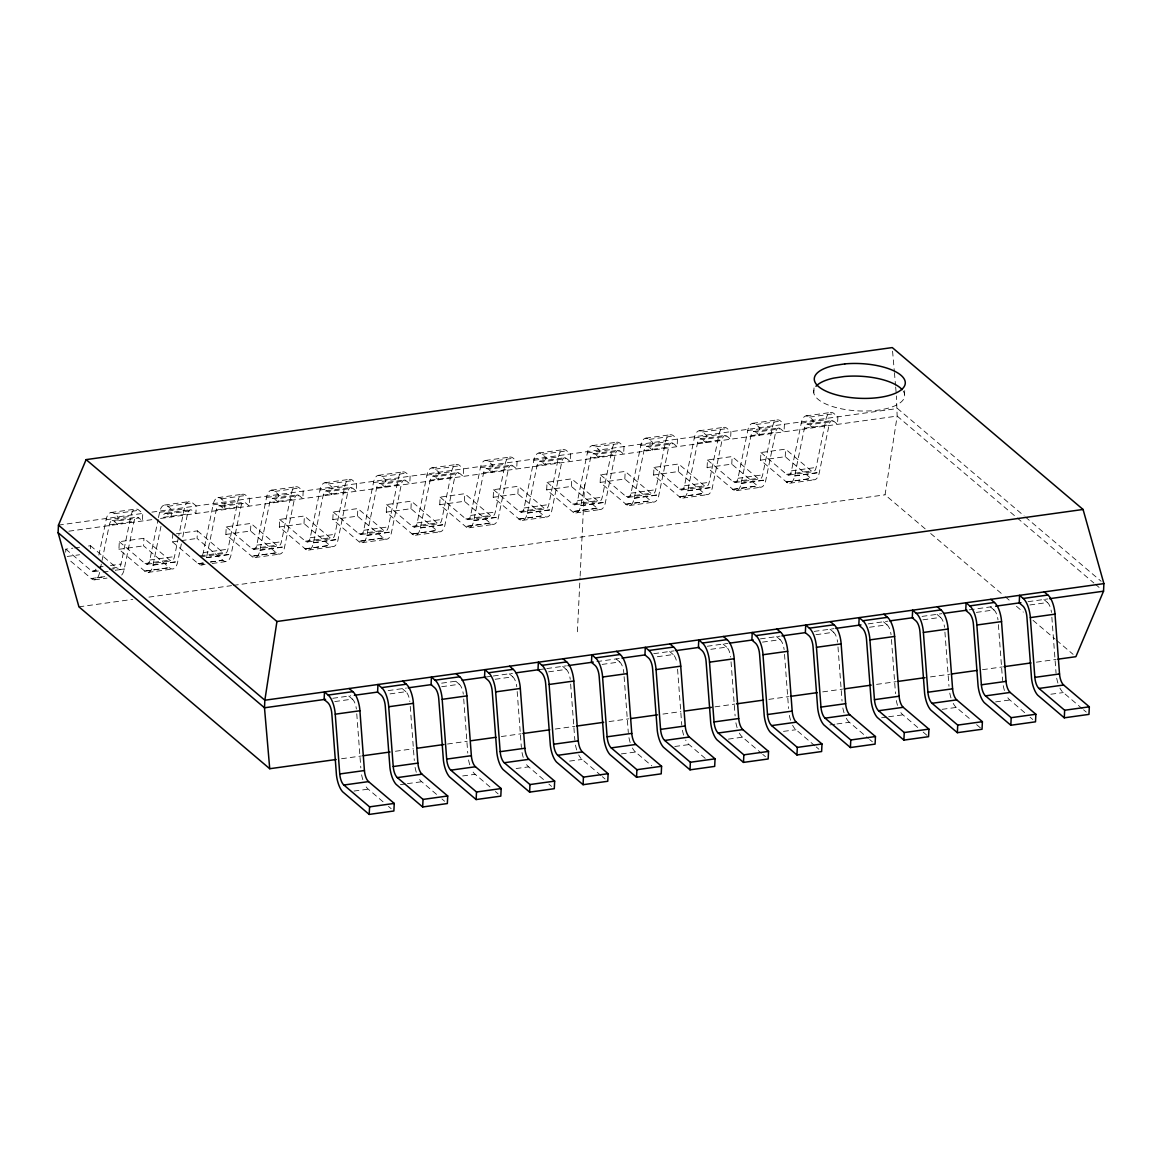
<?xml version="1.0" encoding="UTF-8"?>
<svg xmlns="http://www.w3.org/2000/svg" width="1162" height="1162" viewBox="0 0 1162 1162"><rect width="100%" height="100%" fill="white"/><g stroke="black" fill="none" stroke-linecap="round" stroke-linejoin="round"><path stroke-width="0.75" stroke-dasharray="5 3.75" d="M65.682 552.182L65.827 549.147L72.886 548.173M90.36 548.74L90.505 545.719L86.99 546.213M160.995 526.226L152.73 566.533A19.086 7.843 82.1 0 1 145.511 571.748L118.931 549.292L119.294 541.71L143.972 538.282L169.681 560.099A10.865 4.474 82.1 0 0 174.503 556.598L178.469 537.164M181.359 543.932L177.408 563.105A19.086 7.843 82.1 0 1 170.189 568.32L143.609 545.864L143.972 538.282M203.916 563.643A19.086 7.843 82.1 0 1 198.978 564.311L172.397 541.855L172.775 534.288M200.227 555.843L223.148 552.662A10.865 4.474 82.1 0 0 227.97 549.176L238.05 500.067A19.086 7.843 82.1 0 1 245.255 494.852L249.728 498.542L249.351 506.109L245.763 503.073A10.865 4.474 82.1 0 0 240.941 506.559L230.875 555.668A19.086 7.843 82.1 0 1 223.656 560.883L197.075 538.427L197.453 530.86L174.532 534.041M225.864 534.433L226.241 526.851L250.919 523.423L276.614 545.225A10.865 4.474 82.1 0 0 281.436 541.739L291.517 492.63A19.086 7.843 82.1 0 1 298.721 487.415L303.195 491.105L302.817 498.687L299.23 495.637L274.552 499.064A10.865 4.474 82.1 0 0 269.729 502.565L259.663 551.674A19.086 7.843 82.1 0 1 252.445 556.888L225.864 534.433L250.542 531.005L277.122 553.461A19.086 7.843 82.1 0 0 284.341 548.232L294.407 499.123A10.865 4.474 82.1 0 1 299.23 495.637M250.542 531.005L250.919 523.423M279.33 526.996L279.708 519.429L304.386 516.001L330.081 537.803A10.865 4.474 82.1 0 0 334.903 534.317L344.983 485.208A19.086 7.843 82.1 0 1 352.188 479.979L356.661 483.682L356.284 491.25L352.696 488.214L328.018 491.642A10.865 4.474 82.1 0 0 323.196 495.128L313.13 544.237A19.086 7.843 82.1 0 1 305.911 549.452L279.33 526.996L304.008 523.568L330.589 546.024A19.086 7.843 82.1 0 0 337.808 540.809L347.874 491.7A10.865 4.474 82.1 0 1 352.696 488.214M304.008 523.568L304.386 516.001M332.811 519.559L333.174 511.992L357.852 508.564L383.547 530.366A10.865 4.474 82.1 0 0 388.384 526.88L398.45 477.771A19.086 7.843 82.1 0 1 405.654 472.556L410.128 476.246L409.765 483.828L406.177 480.777L381.499 484.205A10.865 4.474 82.1 0 0 376.677 487.691L366.596 536.8A19.086 7.843 82.1 0 1 359.392 542.029L332.811 519.559L357.489 516.131L384.07 538.602A19.086 7.843 82.1 0 0 391.274 533.373L401.355 484.263A10.865 4.474 82.1 0 1 406.177 480.777M357.489 516.131L357.852 508.564M386.278 512.137L386.641 504.569L411.319 501.142L437.028 522.944A10.865 4.474 82.1 0 0 441.85 519.443L451.916 470.334A19.086 7.843 82.1 0 1 459.135 465.12L463.594 468.823L463.231 476.391L459.644 473.341L434.966 476.783A10.865 4.474 82.1 0 0 430.143 480.269L420.063 529.378A19.086 7.843 82.1 0 1 412.859 534.593L386.278 512.137L410.956 508.709L437.537 531.165A19.086 7.843 82.1 0 0 444.741 525.95L454.821 476.841A10.865 4.474 82.1 0 1 459.644 473.341M410.956 508.709L411.319 501.142M439.744 504.7L440.107 497.133L464.785 493.705L490.495 515.507A10.865 4.474 82.1 0 0 495.317 512.021L505.383 462.912A19.086 7.843 82.1 0 1 512.602 457.697L517.061 461.387L516.698 468.954L513.11 465.918L488.432 469.346A10.865 4.474 82.1 0 0 483.61 472.832L473.53 521.941A19.086 7.843 82.1 0 1 466.325 527.156L439.744 504.7L464.422 501.272L491.003 523.728A19.086 7.843 82.1 0 0 498.207 518.513L508.288 469.404A10.865 4.474 82.1 0 1 513.11 465.918M464.422 501.272L464.785 493.705M493.211 497.278L493.574 489.696L518.252 486.268L543.961 508.084A10.865 4.474 82.1 0 0 548.784 504.584L558.849 455.475A19.086 7.843 82.1 0 1 566.068 450.26L570.527 453.964L570.164 461.532L566.577 458.482L541.899 461.91A10.865 4.474 82.1 0 0 537.076 465.41L527.011 514.519A19.086 7.843 82.1 0 1 519.792 519.734L493.211 497.278L517.889 493.85L544.47 516.306A19.086 7.843 82.1 0 0 551.689 511.091L561.754 461.982A10.865 4.474 82.1 0 1 566.577 458.482M517.889 493.85L518.252 486.268M546.677 489.841L547.055 482.274L571.733 478.846L597.428 500.648A10.865 4.474 82.1 0 0 602.25 497.162L612.33 448.053A19.086 7.843 82.1 0 1 619.535 442.838L624.009 446.528L623.631 454.095L620.043 451.059L595.365 454.487A10.865 4.474 82.1 0 0 590.543 457.973L580.477 507.082A19.086 7.843 82.1 0 1 573.258 512.297L546.677 489.841L571.355 486.413L597.936 508.869A19.086 7.843 82.1 0 0 605.155 503.654L615.221 454.545A10.865 4.474 82.1 0 1 620.043 451.059M571.355 486.413L571.733 478.846M577.398 631.765L580.027 577.906M580.128 576.105L584.602 484.539M600.144 482.419L600.522 474.837L625.2 471.409L650.894 493.211A10.865 4.474 82.1 0 0 655.717 489.725L665.797 440.616A19.086 7.843 82.1 0 1 673.001 435.401L677.475 439.091L677.097 446.673L673.51 443.623L648.832 447.05A10.865 4.474 82.1 0 0 644.009 450.551L633.944 499.66A19.086 7.843 82.1 0 1 626.725 504.874L600.144 482.419L624.822 478.991L651.403 501.447A19.086 7.843 82.1 0 0 658.622 496.218L668.687 447.109A10.865 4.474 82.1 0 1 673.51 443.623M624.822 478.991L625.2 471.409M653.61 474.982L653.988 467.414L678.666 463.987L704.361 485.789A10.865 4.474 82.1 0 0 709.183 482.303L719.263 433.194A19.086 7.843 82.1 0 1 726.468 427.965L730.942 431.668L730.564 439.236L726.976 436.2L702.298 439.628A10.865 4.474 82.1 0 0 697.476 443.114L687.41 492.223A19.086 7.843 82.1 0 1 680.191 497.438L653.61 474.982L678.288 471.554L704.869 494.01A19.086 7.843 82.1 0 0 712.088 488.795L722.154 439.686A10.865 4.474 82.1 0 1 726.976 436.2M678.288 471.554L678.666 463.987M707.092 467.545L707.455 459.978L732.133 456.55L757.827 478.352A10.865 4.474 82.1 0 0 762.664 474.866L772.73 425.757A19.086 7.843 82.1 0 1 779.934 420.542L784.408 424.232L784.045 431.814L780.457 428.763L755.779 432.191A10.865 4.474 82.1 0 0 750.957 435.677L740.877 484.786A19.086 7.843 82.1 0 1 733.672 490.015L707.092 467.545L731.769 464.117L758.35 486.587A19.086 7.843 82.1 0 0 765.555 481.358L775.635 432.249A10.865 4.474 82.1 0 1 780.457 428.763M731.769 464.117L732.133 456.55M760.558 460.123L760.921 452.555L785.599 449.128L811.308 470.93A10.865 4.474 82.1 0 0 816.131 467.429L826.197 418.32A19.086 7.843 82.1 0 1 833.415 413.106L837.875 416.809L837.511 424.377L833.924 421.327L809.246 424.769A10.865 4.474 82.1 0 0 804.424 428.255L794.343 477.364A19.086 7.843 82.1 0 1 787.139 482.579L760.558 460.123L785.236 456.695L811.817 479.151A19.086 7.843 82.1 0 0 819.021 473.936L829.102 424.827A10.865 4.474 82.1 0 1 833.924 421.327M785.236 456.695L785.599 449.128M813.778 392.916L814.126 385.711M904.544 394.194L904.719 390.592M925.17 528.826L885.066 494.809L897.151 416.083L896.439 395.966M98.886 555.087L106.425 518.354A19.086 7.843 82.1 0 1 113.644 513.139L118.103 516.829L117.74 524.411L114.152 521.36A10.865 4.474 82.1 0 0 109.33 524.846L99.99 570.644M99.627 572.401L99.249 573.955A19.086 7.843 82.1 0 1 92.045 579.17L68.166 559.009M112.685 568.015L116.215 567.521A10.865 4.474 82.1 0 0 121.037 564.035L131.103 514.926A19.086 7.843 82.1 0 1 138.322 509.711L142.781 513.401L142.418 520.968L138.83 517.932L114.152 521.36M121.661 575.074A19.086 7.843 82.1 0 0 123.927 570.527L134.008 521.418A10.865 4.474 82.1 0 1 138.83 517.932M119.294 541.71L145.003 563.526A10.865 4.474 82.1 0 0 149.825 560.026L158.119 519.37M158.482 517.613L159.891 510.917A19.086 7.843 82.1 0 1 167.11 505.702L171.584 509.406L171.206 516.974L167.618 513.924A10.865 4.474 82.1 0 0 162.796 517.424L187.474 513.996A10.865 4.474 82.1 0 1 192.296 510.496L195.884 513.546L196.262 505.978L191.788 502.274A19.086 7.843 82.1 0 0 184.569 507.489L178.832 535.391M182.797 536.888L187.474 513.996M202.508 554.986A10.865 4.474 82.1 0 0 203.292 552.604L213.372 503.495A19.086 7.843 82.1 0 1 220.577 498.28L225.05 501.969L224.673 509.537L221.085 506.501A10.865 4.474 82.1 0 0 216.263 509.987L206.197 559.096M226.241 526.851L251.936 548.667A10.865 4.474 82.1 0 0 256.758 545.167L266.839 496.058A19.086 7.843 82.1 0 1 274.043 490.843L278.517 494.547L278.139 502.115L274.552 499.064M279.708 519.429L305.403 541.231A10.865 4.474 82.1 0 0 310.225 537.745L320.305 488.636A19.086 7.843 82.1 0 1 327.51 483.421L331.983 487.11L331.606 494.678L328.018 491.642M333.174 511.992L358.869 533.794A10.865 4.474 82.1 0 0 363.706 530.308L373.772 481.199A19.086 7.843 82.1 0 1 380.976 475.984L385.45 479.674L385.087 487.256L381.499 484.205M386.641 504.569L412.35 526.371A10.865 4.474 82.1 0 0 417.173 522.885L427.238 473.776A19.086 7.843 82.1 0 1 434.457 468.547L438.916 472.251L438.553 479.819L434.966 476.783M440.107 497.133L465.817 518.935A10.865 4.474 82.1 0 0 470.639 515.449L480.705 466.34A19.086 7.843 82.1 0 1 487.924 461.125L492.383 464.815L492.02 472.397L488.432 469.346M493.574 489.696L519.283 511.512A10.865 4.474 82.1 0 0 524.106 508.012L534.171 458.903A19.086 7.843 82.1 0 1 541.39 453.688L545.85 457.392L545.486 464.96L541.899 461.91M547.055 482.274L572.75 504.076A10.865 4.474 82.1 0 0 577.572 500.59L587.652 451.481A19.086 7.843 82.1 0 1 594.857 446.266L599.331 449.955L598.953 457.523L595.365 454.487M600.522 474.837L626.216 496.653A10.865 4.474 82.1 0 0 631.039 493.153L641.119 444.044A19.086 7.843 82.1 0 1 648.323 438.829L652.797 442.533L652.419 450.101L648.832 447.05M653.988 467.414L679.683 489.217A10.865 4.474 82.1 0 0 684.505 485.731L694.585 436.622A19.086 7.843 82.1 0 1 701.79 431.407L706.264 435.096L705.886 442.664L702.298 439.628M707.455 459.978L733.149 481.78A10.865 4.474 82.1 0 0 737.986 478.294L748.052 429.185A19.086 7.843 82.1 0 1 755.256 423.97L759.73 427.66L759.367 435.242L755.779 432.191M760.921 452.555L786.63 474.357A10.865 4.474 82.1 0 0 791.453 470.871L801.519 421.762A19.086 7.843 82.1 0 1 808.737 416.533L813.197 420.237L812.834 427.805L809.246 424.769M111.044 512.5L135.722 509.072M164.51 505.063L189.188 501.635M217.977 497.641L242.655 494.213M271.443 490.204L296.121 486.776M324.91 482.782L349.588 479.34M378.376 475.345L403.054 471.917M431.843 467.908L456.521 464.48M485.324 460.486L510.002 457.058M538.79 453.049L563.468 449.621M592.257 445.627L616.935 442.199M645.723 438.19L670.401 434.762M699.19 430.768L723.868 427.325M752.656 423.331L777.334 419.903M806.123 415.894L830.801 412.466M114.428 513.706L139.106 510.278M167.894 506.283L192.572 502.855M221.361 498.847L246.039 495.419M274.828 491.424L299.505 487.982M328.294 483.988L352.972 480.56M381.775 476.551L406.453 473.123M435.242 469.128L459.92 465.701M488.708 461.692L513.386 458.264M542.175 454.269L566.853 450.841M595.641 446.833L620.319 443.405M649.108 439.41L673.786 435.968M702.574 431.973L727.252 428.546M756.055 424.537L780.733 421.109M809.522 417.114L834.2 413.687M58.463 525.122L144.713 513.139M151.902 512.137L897.514 408.516L1024.1 515.913M106.091 519.734L130.769 516.306M159.557 512.311L184.235 508.883M213.038 504.874L237.716 501.447M266.505 497.452L291.183 494.01M319.971 490.015L344.649 486.587M373.438 482.579L398.116 479.151M426.904 475.156L451.582 471.728M480.371 467.72L505.049 464.292M533.837 460.297L558.515 456.869M587.318 452.86L611.996 449.433M640.785 445.438L665.463 441.996M694.251 438.001L718.929 434.573M747.718 430.565L772.396 427.137M801.184 423.142L825.862 419.714M112.162 520.634L136.84 517.206M165.629 513.197L190.307 509.769M219.11 505.775L243.788 502.347M272.576 498.338L297.254 494.91M326.043 490.916L350.721 487.474M379.509 483.479L404.187 480.051M432.976 476.042L457.654 472.614M486.442 468.62L511.12 465.192M539.909 461.183L564.587 457.755M593.39 453.761L618.068 450.333M646.856 446.324L671.534 442.896M700.323 438.902L725.001 435.459M753.789 431.465L778.467 428.037M807.256 424.028L831.934 420.6M167.618 513.924L192.296 510.496M221.085 506.501L245.763 503.073M109.33 524.846L134.008 521.418M216.263 509.987L240.941 506.559M269.729 502.565L294.407 499.123M323.196 495.128L347.874 491.7M376.677 487.691L401.355 484.263M430.143 480.269L454.821 476.841M483.61 472.832L508.288 469.404M537.076 465.41L561.754 461.982M590.543 457.973L615.221 454.545M644.009 450.551L668.687 447.109M697.476 443.114L722.154 439.686M750.957 435.677L775.635 432.249M804.424 428.255L829.102 424.827M68.878 531.194L153.326 519.458M160.516 518.455L897.151 416.083L1093.892 583.019M74.644 547.927L79.931 547.186M67.222 556.467L79.568 554.753M118.931 549.292L143.609 545.864M172.397 541.855L179.456 540.882M181.214 540.635L197.075 538.427M98.116 567.216L103.403 566.49M110.463 565.502L121.037 564.035M149.825 560.026L174.503 556.598M203.292 552.604L227.97 549.176M256.758 545.167L281.436 541.739M310.225 537.745L334.903 534.317M363.706 530.308L388.384 526.88M417.173 522.885L441.85 519.443M470.639 515.449L495.317 512.021M524.106 508.012L548.784 504.584M577.572 500.59L602.25 497.162M631.039 493.153L655.717 489.725M684.505 485.731L709.183 482.303M737.986 478.294L762.664 474.866M791.453 470.871L816.131 467.429M65.827 549.147L91.537 570.949L96.824 570.222M145.003 563.526L169.681 560.099M251.936 548.667L276.614 545.225M305.403 541.231L330.081 537.803M358.869 533.794L383.547 530.366M412.35 526.371L437.028 522.944M465.817 518.935L490.495 515.507M519.283 511.512L543.961 508.084M572.75 504.076L597.428 500.648M626.216 496.653L650.894 493.211M679.683 489.217L704.361 485.789M733.149 481.78L757.827 478.352M786.63 474.357L811.308 470.93M93.512 571.675L98.814 570.949M109.388 569.482L118.19 568.247M146.993 564.253L171.671 560.825M200.46 556.816L225.137 553.388M253.926 549.394L278.604 545.966M307.393 541.957L332.071 538.529M360.859 534.535L385.537 531.092M414.326 527.098L439.004 523.67M467.792 519.661L492.47 516.233M521.273 512.239L545.951 508.811M574.74 504.802L599.418 501.374M628.206 497.38L652.884 493.952M681.673 489.943L706.351 486.515M735.139 482.52L759.817 479.078M788.606 475.084L813.284 471.656M124.305 568.973L115.488 570.193L124.261 569.148M153.094 564.964L177.771 561.537M206.56 557.542L231.238 554.114M260.027 550.105L284.705 546.677M313.493 542.683L338.171 539.255M366.974 535.246L391.652 531.818M420.441 527.824L445.119 524.396M473.907 520.387L498.585 516.959M527.374 512.95L552.052 509.522M580.84 505.528L605.518 502.1M634.307 498.091L658.985 494.663M687.773 490.669L712.451 487.241M741.254 483.232L765.932 479.804M794.721 475.81L819.399 472.368M103.113 572.082L108.4 571.355M153.064 565.139L177.742 561.711M206.531 557.716L231.209 554.289M259.998 550.28L284.675 546.852M313.464 542.857L338.142 539.429M366.931 535.421L391.609 531.993M420.397 527.998L445.075 524.556M473.864 520.561L498.542 517.134M527.345 513.125L552.023 509.697M580.811 505.702L605.489 502.274M634.278 498.266L658.956 494.838M687.744 490.843L712.422 487.415M741.211 483.407L765.889 479.979M794.677 475.984L819.355 472.542M91.159 578.531L105.263 576.57L91.261 578.603M144.625 571.094L169.303 567.666L144.727 571.167M198.106 563.657L203.394 562.931M210.438 561.943L222.784 560.229M276.251 552.807L251.573 556.235L276.338 552.88M305.04 548.798L329.717 545.37M383.184 537.948L358.506 541.376L383.271 538.021M411.973 533.939L436.651 530.511L412.074 534.026M490.117 523.074L465.439 526.517L490.219 523.161M518.906 519.08L543.584 515.652M597.065 508.215L572.387 511.643L597.152 508.302M625.853 504.221L650.531 500.793M679.32 496.784L703.998 493.356M732.786 489.362L757.464 485.934M786.253 481.925L810.931 478.497M198.194 563.744L203.481 563.004M210.54 562.03L222.872 560.316M305.127 548.885L329.805 545.457M519.007 519.153L543.685 515.725M625.94 504.293L650.618 500.866M679.407 496.871L704.085 493.443M732.873 489.434L757.551 486.007M786.354 482.012L811.032 478.584M94.645 579.809L106.991 578.095M148.111 572.387L172.789 568.959M201.578 564.95L205.108 564.471M212.167 563.483L226.256 561.522M255.059 557.528L279.737 554.1M308.526 550.091L333.203 546.663M361.992 542.669L386.67 539.226M415.459 535.232L440.137 531.804M468.925 527.795L493.603 524.367M522.392 520.373L547.07 516.945M575.858 512.936L600.536 509.508M629.339 505.514L654.017 502.086M682.806 498.077L707.484 494.649M736.272 490.654L760.95 487.212M789.739 483.218L814.417 479.79M78.929 606.84L132.788 599.36M148.939 597.108L231.528 585.633M233.33 585.387L885.066 494.809M332.753 698.304L350.721 695.806M388.166 690.606L406.424 688.064M441.633 683.169L458.525 680.83M486.297 676.967L491.584 676.24M493.342 675.993L512.427 673.335M539.764 669.544L545.051 668.804M546.808 668.557L566.33 665.841M596.876 661.599L620.232 658.36M653.741 653.698L674.12 650.865M707.222 646.261L728.022 643.37M760.369 638.882L780.123 636.137M814.155 631.402L834.025 628.642M868.159 623.892L887.928 621.147M922.062 616.412L941.83 613.667M969.268 609.847L995.732 606.172M1028.021 601.684L1047.833 598.924M334.758 701.572L352.391 699.117A10.865 4.474 82.1 0 1 356.385 709.023M389.996 693.888L405.858 691.695A10.865 4.474 82.1 0 1 409.852 701.601M441.691 686.713L459.324 684.258A10.865 4.474 82.1 0 1 463.318 694.164M495.172 679.276L512.791 676.821A10.865 4.474 82.1 0 1 516.785 686.742M548.638 671.839L566.257 669.399A10.865 4.474 82.1 0 1 570.266 679.305M602.105 664.417L619.724 661.962A10.865 4.474 82.1 0 1 623.849 673.03M657.329 656.733L673.205 654.54A10.865 4.474 82.1 0 1 677.025 663.284M710.81 649.311L726.671 647.103A10.865 4.474 82.1 0 1 730.666 657.009M762.504 642.121L780.138 639.681A10.865 4.474 82.1 0 1 784.132 649.587M815.971 634.699L833.604 632.244A10.865 4.474 82.1 0 1 837.599 642.15M869.452 627.262L887.071 624.807A10.865 4.474 82.1 0 1 891.065 634.728M922.918 619.825L940.537 617.385A10.865 4.474 82.1 0 1 944.546 627.291M976.385 612.403L994.004 609.948A10.865 4.474 82.1 0 1 998.013 619.869M1029.852 604.966L1047.485 602.526A10.865 4.474 82.1 0 1 1051.479 612.432M341.555 758.742L361.295 755.997M395.414 751.262L413.367 748.764M447.486 744.029L467.226 741.283M501.345 736.534L521.084 733.788M555.204 729.053L574.958 726.308M609.062 721.573L628.816 718.828M662.936 714.078L680.888 711.594M714.993 706.845L734.747 704.099M768.852 699.364L788.606 696.619M822.725 691.884L842.465 689.139M876.584 684.389L896.338 681.644M930.442 676.909L950.196 674.163M982.515 669.675L1002.269 666.93M1036.373 662.18L1056.127 659.435M353.974 791.061L368.18 789.187M400.396 784.611L405.785 783.958M407.441 783.624L421.646 781.75M462.679 775.955L475.113 774.313M516.146 768.518L528.579 766.891M569.612 761.095L582.046 759.454M621.321 753.906L635.512 752.032L651.751 765.802M674.788 746.483L688.993 744.595M728.356 739.134L742.46 737.173L761.386 753.237M783.493 731.377L795.926 729.736M829.915 724.914L835.202 724.187M836.96 723.941L849.393 722.299L868.334 738.378M881.609 717.738L886.998 717.085M888.669 716.751L902.859 714.877M942.135 709.328L956.326 707.44L971.214 720.062M995.602 701.892L1009.793 700.018M1050.84 694.222L1063.259 692.581M1025.48 517.075L1101.155 581.29M1095.272 584.181L1100.777 588.858M1043.897 599.476L1047.485 602.526M930.689 533.518L1003.983 595.699M1005.362 596.876L1010.882 601.567M1016.416 606.259L1023.33 612.113M1033.018 620.334L1055.14 639.1M1056.519 640.277L1073.107 654.351M990.416 606.913L994.004 609.948M1082.2 708.646L1062.388 691.753A19.086 7.843 82.1 0 1 1059.933 688.093M1083.55 709.793L1086.267 712.088M936.95 614.335L940.537 617.385M1024.681 712.64L1008.921 699.175A19.086 7.843 82.1 0 1 1006.466 695.53M1030.084 717.23L1032.8 719.525M883.483 621.772L887.071 624.807M976.617 724.652L980.684 728.109M830.017 629.194L833.604 632.244M917.733 727.499L901.988 714.034A19.086 7.843 82.1 0 1 899.533 710.389M923.151 732.089L927.203 735.531M776.55 636.631L780.138 639.681M869.684 739.526L872.386 741.821M723.084 644.068L726.671 647.103M814.867 745.801L795.055 728.908A19.086 7.843 82.1 0 1 792.6 725.248M816.218 746.948L818.919 749.243M669.617 651.49L673.205 654.54M762.751 754.385L765.453 756.68M616.15 658.927L619.724 661.962M705.218 758.365L688.107 743.767A19.086 7.843 82.1 0 1 685.653 740.107M562.669 666.349L566.257 669.399M509.203 673.786L512.791 676.821M600.986 775.519L581.174 758.626A19.086 7.843 82.1 0 1 578.72 754.966M602.337 776.681L605.039 778.976M455.736 681.208L459.324 684.258M543.467 779.513L527.708 766.048A19.086 7.843 82.1 0 1 525.253 762.403M548.871 784.103L551.572 786.398M402.27 688.645L405.858 691.695M197.453 530.86L223.148 552.662M489.986 786.95L474.241 773.485A19.086 7.843 82.1 0 1 471.787 769.825M495.404 791.54L498.106 793.835M348.803 696.082L352.391 699.117M436.52 794.372L420.775 780.922A19.086 7.843 82.1 0 1 418.32 777.262M441.938 798.962L444.639 801.257M90.505 545.719L116.215 567.521M383.053 801.809L367.308 788.344A19.086 7.843 82.1 0 1 364.853 784.699M388.471 806.399L391.173 808.694M956.239 707.367L955.454 706.612A19.086 7.843 82.1 0 1 953 702.952M849.291 722.227L848.521 721.471A19.086 7.843 82.1 0 1 846.067 717.811M742.358 737.086L741.588 736.33A19.086 7.843 82.1 0 1 739.134 732.685M635.425 751.945L634.641 751.189A19.086 7.843 82.1 0 1 632.186 747.544M892.576 351.171L894.275 370.881M894.435 372.668L895.51 385.218M895.67 387.019L896.28 394.179M1051.857 617.196L1056.055 673.161M998.39 624.633L1002.588 680.598M944.924 632.07L948.976 686.219M891.457 639.492L895.51 693.656M837.991 646.929L842.043 701.078M784.524 654.351L788.577 708.515M731.043 661.788L735.11 715.937M677.577 669.21L681.774 725.175M624.11 676.647L628.308 732.612M570.644 684.084L574.841 740.034M517.177 691.506L521.375 747.471M463.711 698.943L467.763 753.092M410.244 706.365L414.297 760.529M356.763 713.802L360.83 767.951M903.281 391.144A45.55 17.357 2.8 0 1 860.476 410.985A45.55 17.357 2.8 0 1 814.475 388.413M683.634 735.096A19.086 7.843 82.1 0 1 682.254 729.242M523.234 757.392A19.086 7.843 82.1 0 1 521.854 751.538M362.82 779.673A19.086 7.843 82.1 0 1 361.44 773.834M469.768 764.814A19.086 7.843 82.1 0 1 468.388 758.975M576.701 749.955A19.086 7.843 82.1 0 1 575.321 744.101M630.167 742.533A19.086 7.843 82.1 0 1 628.787 736.679M1004.447 690.518A19.086 7.843 82.1 0 1 1003.067 684.665M737.1 727.659A19.086 7.843 82.1 0 1 735.72 721.82M950.981 697.941A19.086 7.843 82.1 0 1 949.601 692.087M1057.914 683.082A19.086 7.843 82.1 0 1 1056.534 677.228M416.286 772.251A19.086 7.843 82.1 0 1 414.921 766.397M844.048 712.8A19.086 7.843 82.1 0 1 842.668 706.961M897.514 705.378A19.086 7.843 82.1 0 1 896.134 699.524M790.567 720.237A19.086 7.843 82.1 0 1 789.201 714.383M95.88 569.148A10.865 4.474 82.1 0 1 91.537 570.949"/><path stroke-width="1.5" d="M336.167 759.498L269.729 768.721L78.929 606.84L58.1 532.69L58.463 525.122L86.119 459.615L892.271 347.583L1083.071 509.464L1103.9 583.615L1103.537 591.197L1075.881 656.69L1057.914 659.188M369.196 814.417L369.574 806.849L343.865 785.033A10.865 4.474 82.1 0 1 339.754 773.965L335.092 712.364A19.086 7.843 82.1 0 0 328.948 695.806L324.488 691.927L324.125 699.509L327.713 702.545A10.865 4.474 82.1 0 1 331.824 713.613L336.472 775.228A19.086 7.843 82.1 0 0 342.63 791.772L369.196 814.417L393.874 810.989L394.252 803.421L368.543 781.605A10.865 4.474 82.1 0 1 364.432 770.537L359.77 708.936A19.086 7.843 82.1 0 0 353.626 692.378L349.166 688.5M377.592 692.073L377.955 684.505L382.414 688.383A19.086 7.843 82.1 0 1 388.573 704.927L393.221 766.542A10.865 4.474 82.1 0 0 397.331 777.61L423.041 799.412L447.719 795.985L447.341 803.552L422.663 806.98L396.097 784.35A19.086 7.843 82.1 0 1 389.953 767.791L385.29 706.191A10.865 4.474 82.1 0 0 381.18 695.123L377.592 692.073L354.323 695.312M422.663 806.98L423.041 799.412M476.13 799.558L476.507 791.99L450.798 770.174A10.865 4.474 82.1 0 1 446.687 759.106L442.039 697.505A19.086 7.843 82.1 0 0 435.895 680.947L431.436 677.068L431.058 684.65L434.646 687.686A10.865 4.474 82.1 0 1 438.757 698.754L443.419 760.369A19.086 7.843 82.1 0 0 449.563 776.913L476.13 799.558L500.807 796.13L501.185 788.548L475.476 766.746A10.865 4.474 82.1 0 1 471.365 755.678L466.717 694.077A19.086 7.843 82.1 0 0 460.573 677.519L456.114 673.64M529.611 792.121L529.974 784.553L504.279 762.751A10.865 4.474 82.1 0 1 500.168 751.683L495.506 690.068A19.086 7.843 82.1 0 0 489.362 673.524L484.903 669.646L484.525 677.214L488.113 680.264A10.865 4.474 82.1 0 1 492.223 691.332L496.886 752.932A19.086 7.843 82.1 0 0 503.03 769.491L529.611 792.121L554.289 788.693L554.652 781.125L528.957 759.323A10.865 4.474 82.1 0 1 524.846 748.241L520.184 686.64A19.086 7.843 82.1 0 0 514.04 670.096L509.581 666.218M583.077 784.699L583.44 777.117L557.745 755.315A10.865 4.474 82.1 0 1 553.635 744.246L548.972 682.646A19.086 7.843 82.1 0 0 542.828 666.087L538.369 662.209L537.991 669.777L541.579 672.827A10.865 4.474 82.1 0 1 545.69 683.895L550.352 745.496A19.086 7.843 82.1 0 0 556.496 762.054L583.077 784.699L607.755 781.271L608.118 773.689L582.423 751.887A10.865 4.474 82.1 0 1 578.313 740.819L573.65 679.218A19.086 7.843 82.1 0 0 567.506 662.66L563.047 658.781M636.544 777.262L636.907 769.694L611.212 747.892A10.865 4.474 82.1 0 1 607.101 736.81L602.439 675.209A19.086 7.843 82.1 0 0 596.295 658.665L591.836 654.787L591.473 662.355L595.046 665.39A10.865 4.474 82.1 0 1 599.171 676.473L603.819 738.073A19.086 7.843 82.1 0 0 609.963 754.617L636.544 777.262L661.222 773.834L661.585 766.266L635.89 744.45A10.865 4.474 82.1 0 1 631.779 733.382L627.117 671.781A19.086 7.843 82.1 0 0 620.973 655.223L616.514 651.345M690.01 769.84L690.373 762.257L664.679 740.455A10.865 4.474 82.1 0 1 660.568 729.387L655.905 667.787A19.086 7.843 82.1 0 0 649.761 651.228L645.302 647.35L644.939 654.918L648.527 657.968A10.865 4.474 82.1 0 1 652.637 669.036L657.285 730.637A19.086 7.843 82.1 0 0 663.429 747.195L690.01 769.84L714.688 766.397L715.051 758.83L689.356 737.028A10.865 4.474 82.1 0 1 685.246 725.959L680.583 664.344A19.086 7.843 82.1 0 0 674.439 647.8L669.98 643.922M743.477 762.403L743.854 754.835L718.145 733.019A10.865 4.474 82.1 0 1 714.034 721.951L709.372 660.35A19.086 7.843 82.1 0 0 703.228 643.792L698.769 639.913L698.406 647.495L701.993 650.531A10.865 4.474 82.1 0 1 706.104 661.599L710.752 723.214A19.086 7.843 82.1 0 0 716.91 739.758L743.477 762.403L768.155 758.975L768.532 751.407L742.823 729.591A10.865 4.474 82.1 0 1 738.712 718.523L734.05 656.922A19.086 7.843 82.1 0 0 727.906 640.364L723.447 636.485M796.943 754.966L797.321 747.398L771.612 725.596A10.865 4.474 82.1 0 1 767.501 714.528L762.853 652.913A19.086 7.843 82.1 0 0 756.694 636.369L752.235 632.491L751.872 640.059L755.46 643.109A10.865 4.474 82.1 0 1 759.57 654.177L764.233 715.777A19.086 7.843 82.1 0 0 770.377 732.336L796.943 754.966L821.621 751.538L821.999 743.971L796.29 722.168A10.865 4.474 82.1 0 1 792.179 711.1L787.531 649.485A19.086 7.843 82.1 0 0 781.372 632.941L776.913 629.063M850.41 747.544L850.787 739.976L825.078 718.16A10.865 4.474 82.1 0 1 820.968 707.092L816.32 645.491A19.086 7.843 82.1 0 0 810.175 628.933L805.716 625.054L805.339 632.636L808.926 635.672A10.865 4.474 82.1 0 1 813.037 646.74L817.699 708.355A19.086 7.843 82.1 0 0 823.843 724.899L850.41 747.544L875.088 744.116L875.465 736.534L849.756 714.732A10.865 4.474 82.1 0 1 845.645 703.664L840.997 642.063A19.086 7.843 82.1 0 0 834.853 625.505L830.394 621.626M903.891 740.107L904.254 732.539L878.559 710.737A10.865 4.474 82.1 0 1 874.449 699.669L869.786 638.054A19.086 7.843 82.1 0 0 863.642 621.51L859.183 617.632L858.805 625.2L862.393 628.25A10.865 4.474 82.1 0 1 866.503 639.318L871.166 700.918A19.086 7.843 82.1 0 0 877.31 717.477L903.891 740.107L928.554 736.679L928.932 729.111L903.237 707.309A10.865 4.474 82.1 0 1 899.127 696.227L894.464 634.626A19.086 7.843 82.1 0 0 888.32 618.082L883.861 614.204M957.357 732.685L957.72 725.103L932.026 703.3A10.865 4.474 82.1 0 1 927.915 692.232L923.253 630.632A19.086 7.843 82.1 0 0 917.108 614.073L912.649 610.195L912.272 617.763L915.859 620.813A10.865 4.474 82.1 0 1 919.97 631.881L924.632 693.482A19.086 7.843 82.1 0 0 930.777 710.04L957.357 732.685L982.035 729.257L982.398 721.675L956.704 699.873A10.865 4.474 82.1 0 1 952.593 688.805L947.931 627.204A19.086 7.843 82.1 0 0 941.786 610.646L937.327 606.767M1010.824 725.248L1011.187 717.68L985.492 695.878A10.865 4.474 82.1 0 1 981.382 684.796L976.719 623.195A19.086 7.843 82.1 0 0 970.575 606.651L966.116 602.773L965.738 610.34L969.326 613.376A10.865 4.474 82.1 0 1 973.436 624.459L978.099 686.059A19.086 7.843 82.1 0 0 984.243 702.603L1010.824 725.248L1035.502 721.82L1035.865 714.252L1010.17 692.436A10.865 4.474 82.1 0 1 1006.06 681.368L1001.397 619.767A19.086 7.843 82.1 0 0 995.253 603.209L990.794 599.331M1064.29 717.825L1064.653 710.243L1038.959 688.441A10.865 4.474 82.1 0 1 1034.848 677.373L1030.186 615.758A19.086 7.843 82.1 0 0 1024.042 599.214L1019.582 595.336L1019.219 602.904L1022.807 605.954A10.865 4.474 82.1 0 1 1026.918 617.022L1031.565 678.623A19.086 7.843 82.1 0 0 1037.71 695.181L1064.29 717.825L1088.968 714.383L1089.331 706.816L1063.637 685.014A10.865 4.474 82.1 0 1 1059.526 673.945L1054.864 612.33A19.086 7.843 82.1 0 0 1048.72 595.786L1044.26 591.908M86.119 459.615L276.934 621.496L264.849 700.221L264.486 707.789L269.729 768.721M276.934 621.496L1083.071 509.464M1103.9 583.615L264.849 700.221L58.463 525.122M328.178 695.05L352.856 691.622M381.644 687.628L406.322 684.2L407.092 684.955A19.086 7.843 82.1 0 1 413.251 701.499L417.899 763.114A10.865 4.474 82.1 0 0 422.009 774.183L447.719 795.985M435.111 680.191L459.789 676.763M488.577 672.769L513.255 669.341M542.044 665.332L566.722 661.904M595.51 657.91L620.188 654.482M648.992 650.473L673.669 647.045M702.458 643.036L727.136 639.608M755.925 635.614L780.603 632.186M809.391 628.177L834.069 624.749M862.858 620.755L887.536 617.327M916.324 613.318L941.002 609.89M969.791 605.896L994.469 602.453M1023.272 598.459L1047.95 595.031M325.578 699.306L264.486 707.789L58.1 532.69M408.225 687.817L431.581 684.578M462.113 680.322L485.469 677.083M516.015 672.842L539.371 669.588M568.116 665.594L593.274 662.108M622.019 658.113L645.375 654.86M675.921 650.618L699.277 647.365M729.823 643.123L753.179 639.884M781.924 635.89L805.281 632.636M835.827 628.395L860.984 624.895M889.729 620.9L913.085 617.661M943.631 613.405L966.987 610.166M995.732 606.172L1020.89 602.671M1049.635 598.677L1103.537 591.197M335.281 714.18L359.959 710.752M388.747 706.743L413.425 703.315M442.214 699.321L466.892 695.893M495.68 691.884L520.358 688.456M549.147 684.462L573.825 681.034M602.613 677.025L627.291 673.597M656.094 669.602L680.772 666.16M709.561 662.166L734.239 658.738M763.027 654.729L787.705 651.301M816.494 647.307L841.172 643.879M869.96 639.87L894.638 636.442M923.427 632.448L948.105 629.02M976.893 625.011L1001.571 621.583M1030.374 617.588L1055.052 614.146M363.096 755.75L390.025 752.003M416.955 748.27L443.884 744.522M470.813 740.775L495.956 737.289M522.885 733.542L549.815 729.809M576.744 726.061L603.674 722.314M630.617 718.581L657.547 714.833M684.476 711.086L711.405 707.353M736.548 703.852L763.478 700.105M790.407 696.372L817.336 692.625M844.266 688.877L871.195 685.144M898.124 681.397L925.054 677.649M951.998 673.916L977.126 670.416M1004.055 666.683L1030.984 662.936M339.754 773.965L364.432 770.537M393.221 766.542L417.899 763.114M446.687 759.106L471.365 755.678M500.168 751.683L524.846 748.241M553.635 744.246L578.313 740.819M607.101 736.81L631.779 733.382M660.568 729.387L685.246 725.959M714.034 721.951L738.712 718.523M767.501 714.528L792.179 711.1M820.968 707.092L845.645 703.664M874.449 699.669L899.127 696.227M927.915 692.232L952.593 688.805M981.382 684.796L1006.06 681.368M1034.848 677.373L1059.526 673.945M343.865 785.033L368.543 781.605M397.331 777.61L422.009 774.183M450.798 770.174L475.476 766.746M504.279 762.751L528.957 759.323M557.745 755.315L582.423 751.887M611.212 747.892L635.89 744.45M664.679 740.455L689.356 737.028M718.145 733.019L742.823 729.591M771.612 725.596L796.29 722.168M825.078 718.16L849.756 714.732M878.559 710.737L903.237 707.309M932.026 703.3L956.704 699.873M985.492 695.878L1010.17 692.436M1038.959 688.441L1063.637 685.014M369.574 806.849L394.252 803.421M476.507 791.99L501.185 788.548M529.974 784.553L554.652 781.125M583.44 777.117L608.118 773.689M636.907 769.694L661.585 766.266M690.373 762.257L715.051 758.83M743.854 754.835L768.532 751.407M797.321 747.398L821.999 743.971M850.787 739.976L875.465 736.534M904.254 732.539L928.932 729.111M957.72 725.103L982.398 721.675M1011.187 717.68L1035.865 714.252M1064.653 710.243L1089.331 706.816M402.633 681.077L406.322 684.2M815.971 386.278A45.55 17.357 2.8 0 1 833.619 378.115L844.237 376.517A45.55 17.357 2.8 0 1 902.148 389.648M844.847 363.895L834.229 365.493A45.55 17.357 2.8 0 0 836.437 394.877A45.55 17.357 2.8 0 0 905.053 384.593A45.55 17.357 2.8 0 0 844.847 363.895"/></g></svg>
